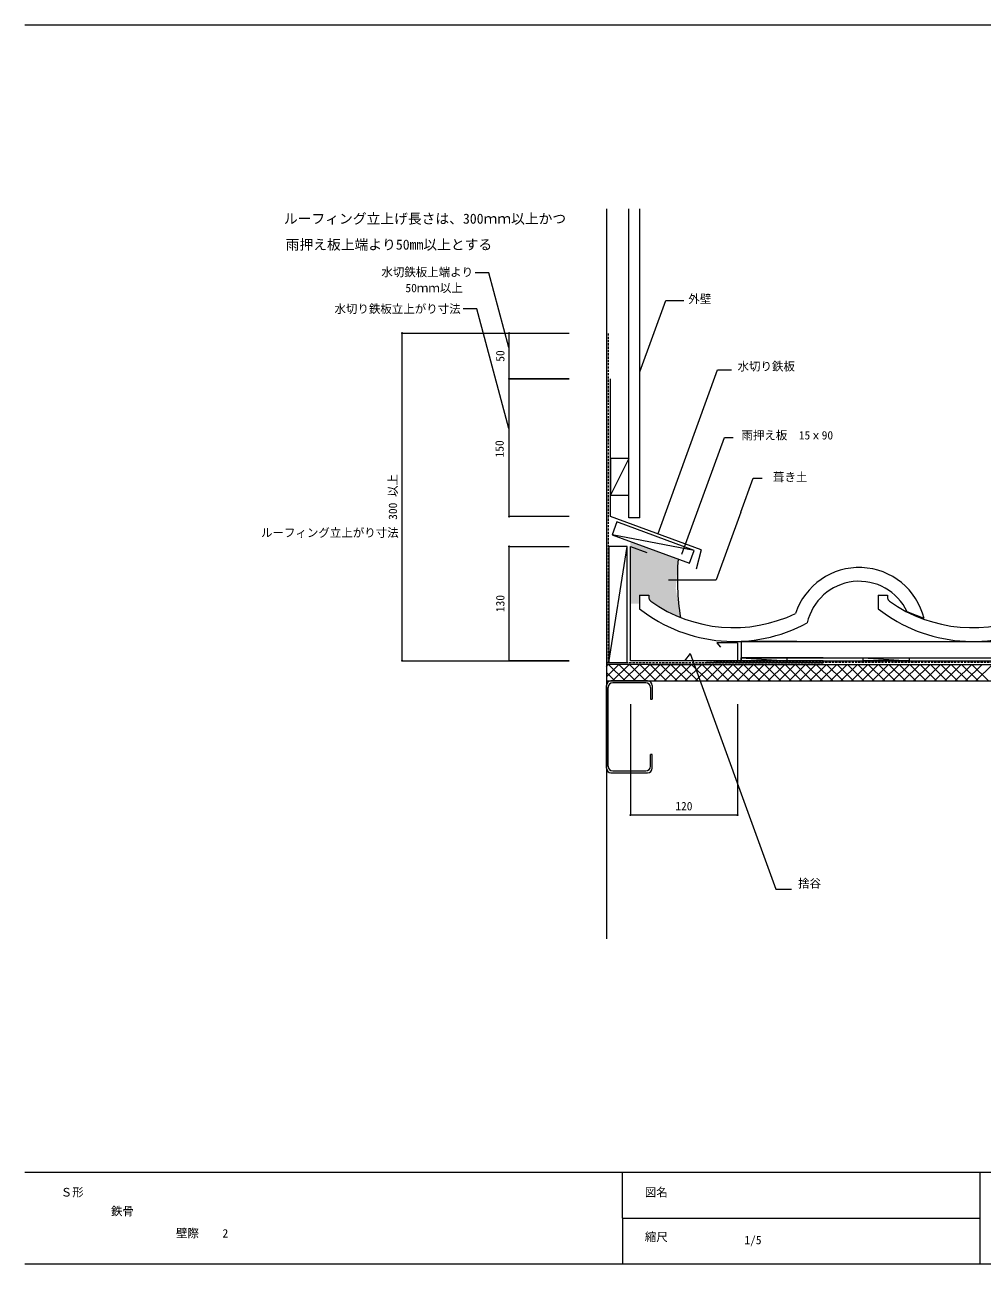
# Model space of a CAD drawing. Units: millimetres, scale not verified. Extents: x -1008 to 992, y -668 to 682.
# Drawn here: x -1008 to 35, y -668 to 682 of the extents above; entities that cross this region are included whole.
import ezdxf
from ezdxf.enums import TextEntityAlignment as Align

# ---------------------------------------------------------------- set-up
doc = ezdxf.new("R2010")
doc.units = ezdxf.units.MM
doc.header["$LTSCALE"] = 2
doc.header["$PDMODE"] = 32
doc.header["$PDSIZE"] = 1
doc.linetypes.add('DASHED1', pattern=[1.8, 1.2, -0.6])
for name, color, linetype, lineweight in [('0-1', 7, 'Continuous', 18), ('0-2', 7, 'Continuous', 18), ('0-3', 3, 'Continuous', 18), ('0-4_下地', 7, 'Continuous', 18), ('0-5', 7, 'Continuous', 18), ('0-6', 7, 'Continuous', 18), ('0-7', 7, 'Continuous', 18), ('1-0', 5, 'Continuous', 18)]:
    doc.layers.add(name, color=color, linetype=linetype, lineweight=lineweight)
doc.layers.add('1-1_ADD_LINE', color=8, linetype='Continuous')
doc.styles.add('ＭＳ ゴシック', font='')
doc.styles.get('ＭＳ ゴシック').set_extended_font_data('MS Gothic')

msp = doc.modelspace()

# ---------------------------------------------------------------- linework, layer by layer
at = {"layer": '0-1'}
for p, q in [((-338.15, 61.344), (-328.15, 61.344)), ((-338.15, 61.344), (-338.15, 46.344)), ((-328.15, 61.344), (-328.15, 58.131)), ((-78.15, 61.344), (-68.15, 61.344)), ((-78.15, 61.344), (-78.15, 46.344)), ((-68.15, 61.344), (-68.15, 58.131)), ((-28.15, 35.832), (-46.56, 43.109)), ((-28.15, 35.832), (-46.56, 43.109)), ((-235.064, 10.832), (679.864, 10.832)), ((-166.842, 10.832), (-227.567, 10.832)), ((-195, 10.832), (2.892, 10.832)), ((-138.171, -10.168), (-256.353, -10.168)), ((-231.613, -10.168), (679.864, -10.168)), ((-138.171, -7.168), (-227.567, -7.168)), ((-227.567, -7.168), (679.864, -7.168)), ((-138.171, -14.168), (-374.385, -14.168)), ((-325.479, -14.168), (679.864, -14.168))]:
    msp.add_line(p, q, dxfattribs=at)
for centre, radius, start, end in [((-98.942, 18.454), 72.894, 13.7919, 161.69852), ((-98.942, 18.454), 57.895, 25.20538, 167.51599), ((-318.345, 61.909), 10.508, 201.07587, 223.8392), ((-235.806, 181.344), 155.491, 234.57967, 295.79265), ((-58.345, 61.909), 10.508, 201.07587, 223.8392), ((24.194, 181.344), 155.491, 234.57967, 295.79265), ((-235.064, 178.208), 167.376, 231.98312, 298.39507), ((24.936, 178.208), 167.376, 231.98312, 298.39507)]:
    msp.add_arc(centre, radius, start, end, dxfattribs=at)
at = {"layer": '0-2'}
for p, q in [((-202.827, 10.832), (-227.567, 10.832)), ((-202.827, -7.168), (-227.567, -7.168)), ((-227.567, -7.168), (-177.567, -10.168)), ((-202.827, -10.168), (-227.567, -10.168)), ((-94.479, -7.168), (-44.479, -10.168)), ((-374.385, -27.633), (-360.92, -14.168)), ((-374.385, -16.32), (-372.233, -14.168)), ((-374.385, -23.019), (-365.236, -32.168)), ((-371.922, -14.168), (-353.922, -32.168)), ((-367.606, -32.168), (-349.606, -14.168)), ((-360.609, -14.168), (-342.609, -32.168)), ((-356.292, -32.168), (-338.292, -14.168)), ((-349.295, -14.168), (-331.295, -32.168)), ((-344.979, -32.168), (-326.979, -14.168)), ((-337.981, -14.168), (-319.981, -32.168)), ((-333.665, -32.168), (-315.665, -14.168)), ((-296.693, -14.168), (-333.567, -14.168)), ((-326.668, -14.168), (-308.668, -32.168)), ((-322.351, -32.168), (-304.351, -14.168)), ((-315.354, -14.168), (-297.354, -32.168)), ((-311.038, -32.168), (-293.038, -14.168)), ((-304.04, -14.168), (-286.04, -32.168)), ((-299.724, -32.168), (-281.724, -14.168)), ((-292.727, -14.168), (-274.727, -32.168)), ((-288.41, -32.168), (-270.41, -14.168)), ((-281.413, -14.168), (-263.413, -32.168)), ((-277.096, -32.168), (-259.096, -14.168)), ((-270.099, -14.168), (-252.099, -32.168)), ((-265.783, -32.168), (-247.783, -14.168)), ((-258.785, -14.168), (-240.785, -32.168)), ((-254.469, -32.168), (-236.469, -14.168)), ((-247.472, -14.168), (-229.472, -32.168)), ((-243.155, -32.168), (-225.155, -14.168)), ((-236.158, -14.168), (-218.158, -32.168)), ((-231.842, -32.168), (-213.842, -14.168)), ((-224.844, -14.168), (-206.844, -32.168)), ((-220.528, -32.168), (-202.528, -14.168)), ((-213.531, -14.168), (-195.531, -32.168)), ((-209.214, -32.168), (-191.214, -14.168)), ((-202.217, -14.168), (-184.217, -32.168)), ((-197.901, -32.168), (-179.9, -14.168)), ((-190.903, -14.168), (-172.903, -32.168)), ((-186.587, -32.168), (-168.587, -14.168)), ((-179.59, -14.168), (-161.59, -32.168)), ((-175.273, -32.168), (-157.273, -14.168)), ((-168.276, -14.168), (-150.276, -32.168)), ((-163.959, -32.168), (-145.959, -14.168)), ((-156.962, -14.168), (-138.962, -32.168)), ((-152.646, -32.168), (-134.646, -14.168)), ((-145.649, -14.168), (-127.649, -32.168)), ((-141.332, -32.168), (-123.332, -14.168)), ((-134.335, -14.168), (-116.335, -32.168)), ((-130.018, -32.168), (-112.018, -14.168)), ((-123.021, -14.168), (-105.021, -32.168)), ((-118.705, -32.168), (-100.705, -14.168)), ((-111.708, -14.168), (-93.708, -32.168)), ((-107.391, -32.168), (-89.391, -14.168)), ((-100.394, -14.168), (-82.394, -32.168)), ((-96.077, -32.168), (-78.077, -14.168)), ((-89.08, -14.168), (-71.08, -32.168)), ((-84.763, -32.168), (-66.763, -14.168)), ((-77.767, -14.168), (-59.767, -32.168)), ((-73.45, -32.168), (-55.45, -14.168)), ((-66.453, -14.168), (-48.453, -32.168)), ((-62.136, -32.168), (-44.136, -14.168)), ((-55.139, -14.168), (-37.139, -32.168)), ((-50.822, -32.168), (-32.822, -14.168)), ((-43.826, -14.168), (-25.826, -32.168)), ((-39.509, -32.168), (-21.509, -14.168)), ((-32.512, -14.168), (-14.512, -32.168)), ((-28.195, -32.168), (-10.195, -14.168)), ((-21.198, -14.168), (-3.198, -32.168)), ((-16.881, -32.168), (1.119, -14.168)), ((-9.884, -14.168), (8.116, -32.168)), ((-5.568, -32.168), (12.433, -14.168)), ((1.429, -14.168), (19.429, -32.168)), ((5.746, -32.168), (23.746, -14.168)), ((12.743, -14.168), (30.743, -32.168)), ((17.06, -32.168), (35.06, -14.168)), ((24.056, -14.168), (42.056, -32.168)), ((28.374, -32.168), (46.374, -14.168)), ((-374.385, -32.168), (679.864, -32.168))]:
    msp.add_line(p, q, dxfattribs=at)
at = {"layer": '0-2', "color": 3, "linetype": 'DASHED1'}
msp.add_line((-265.4, -11.845), (679.864, -11.845), dxfattribs=at)
at = {"layer": '0-2', "color": 3}
for p, q in [((-374.385, -127.168), (-374.385, -37.168)), ((-372.385, -125.168), (-372.385, -39.168)), ((-329.385, -32.168), (-369.385, -32.168)), ((-331.385, -34.168), (-367.385, -34.168)), ((-326.385, -39.168), (-326.385, -52.168)), ((-324.385, -37.168), (-324.385, -52.168)), ((-326.385, -52.168), (-324.385, -52.168)), ((-324.385, -112.168), (-326.385, -112.168)), ((-326.385, -125.168), (-326.385, -112.168)), ((-324.385, -127.168), (-324.385, -112.168)), ((-369.385, -132.168), (-329.385, -132.168)), ((-367.385, -130.168), (-331.385, -130.168))]:
    msp.add_line(p, q, dxfattribs=at)
at = {"layer": '0-2'}
for points in [[(-227.567, -10.168), (-227.567, -7.168), (-177.567, -7.168), (-177.567, -10.168)], [(-94.479, -10.168), (-94.479, -7.168), (-44.479, -7.168), (-44.479, -10.168)]]:
    msp.add_lwpolyline(points, close=True, dxfattribs=at)
at = {"layer": '0-2', "color": 3}
for centre, start, end in [((-369.385, -37.168), 90, 180), ((-367.385, -39.168), 90, 180), ((-331.385, -39.168), 0, 90), ((-329.385, -37.168), 0, 90), ((-369.385, -127.168), 180, 270), ((-367.385, -125.168), 180, 270), ((-331.385, -125.168), 270, 0), ((-329.385, -127.168), 270, 0)]:
    msp.add_arc(centre, 5, start, end, dxfattribs=at)
at = {"layer": '0-3'}
msp.add_arc((-34.522, 79.026), 262.503, 175.3054, 189.21054, dxfattribs=at)
at = {"layer": '0-3', "color": 1}
msp.add_arc((-34.522, 79.026), 262.503, 175.3054, 189.21054, dxfattribs=at)
at = {"layer": '0-4_下地'}
for q in [(-227.567, 10.832), (-166.329, 10.832)]:
    msp.add_line((-206.393, 10.832), q, dxfattribs=at)
at = {"layer": '0-5'}
for p, q in [((-374.385, 481.912), (-374.385, -312.98)), ((-363.035, 140.953), (-368.189, 126.866)), ((-278.514, 110.033), (-368.189, 126.866)), ((-368.189, 126.866), (-283.667, 95.946)), ((-227.567, 10.832), (-227.567, 0.771)), ((-227.567, 0.771), (-227.567, -10.168)), ((-371.513, -11.952), (-351.513, -11.952)), ((-231.613, -10.168), (-206.353, -10.168)), ((-227.567, -7.168), (-227.567, -10.168)), ((-206.353, -7.168), (-227.567, -7.168))]:
    msp.add_line(p, q, dxfattribs=at)
at = {"layer": '0-5', "color": 3, "linetype": 'DASHED1'}
for p, q in [((-372.117, -12.423), (-372.117, 346.744)), ((-138.171, -12.423), (-374.385, -12.423))]:
    msp.add_line(p, q, dxfattribs=at)
at = {"layer": '0-5', "color": 3}
for p, q in [((-348.15, 114.399), (-330.259, 107.854)), ((-348.15, -10.168), (-348.15, 114.399)), ((-271.231, 110.695), (-276.421, 89.465)), ((-231.513, 9.203), (-253.908, 9.203)), ((-253.908, 9.203), (-250.148, 4.43)), ((-231.513, 9.203), (-231.513, -10.168)), ((-231.513, -10.168), (-348.15, -10.168))]:
    msp.add_line(p, q, dxfattribs=at)
msp.add_lwpolyline([(-271.231, 110.695), (-369.771, 146.744), (-369.771, 213.537)], dxfattribs=at)
at = {"layer": '0-5'}
for points in [[(-283.667, 95.946), (-278.514, 110.033), (-363.035, 140.953)], [(-351.513, -11.952), (-351.513, 114.399), (-371.513, 114.399), (-371.513, -11.952), (-351.513, 114.399)]]:
    msp.add_lwpolyline(points, dxfattribs=at)
at = {"layer": '0-6'}
for p, q in [((-349.771, 145.477), (-349.771, 481.912)), ((-337.771, 145.477), (-337.771, 481.912)), ((-349.771, 210.115), (-369.771, 170.115)), ((-337.771, 145.477), (-349.771, 145.477))]:
    msp.add_line(p, q, dxfattribs=at)
msp.add_lwpolyline([(-349.771, 170.115), (-349.771, 210.115), (-369.771, 210.115), (-369.771, 170.115)], close=True, dxfattribs=at)
at = {"layer": '0-7'}
for p, q in [((-502.431, 412.166), (-517.328, 412.166)), ((-480.725, 331.159), (-502.431, 412.166)), ((-337.771, 304.408), (-309.481, 382.134)), ((-309.481, 382.134), (-290.063, 382.134)), ((-515.661, 373.142), (-530.45, 373.142)), ((-480.725, 242.759), (-515.661, 373.142)), ((-596.75, 346.744), (-415.045, 346.744)), ((-596.75, -10.168), (-596.75, 346.744)), ((-480.182, 346.744), (-415.045, 346.744)), ((-480.182, 296.744), (-480.182, 346.744)), ((-480.182, 146.744), (-480.182, 296.744)), ((-415.045, 296.744), (-480.182, 296.744)), ((-480.182, 296.744), (-415.045, 296.744)), ((-291.954, 106.052), (-245.777, 232.924)), ((-245.777, 232.924), (-236.232, 232.924)), ((-227.96, 151.762), (-214.488, 188.776)), ((-214.488, 188.776), (-204.559, 188.776)), ((-227.96, 151.762), (-254.795, 78.033)), ((-415.045, 146.744), (-480.182, 146.744)), ((-480.182, 114.399), (-415.045, 114.399)), ((-480.182, -10.168), (-480.182, 114.399)), ((-306.538, 78.033), (-254.795, 78.033)), ((-227.567, 10.832), (-227.567, -10.168)), ((-596.75, -10.168), (-415.045, -10.168)), ((-415.045, -10.168), (-480.182, -10.168)), ((-480.182, -10.168), (-415.045, -10.168)), ((-283.035, -2.176), (-289.067, -10.168)), ((-283.035, -2.176), (-189.509, -259.137)), ((-348.15, -57.383), (-348.15, -178.347)), ((-231.513, -57.383), (-231.513, -178.347)), ((-231.513, -178.347), (-348.15, -178.347)), ((-189.509, -259.137), (-172.471, -259.137))]:
    msp.add_line(p, q, dxfattribs=at)
at = {"layer": '0-7', "color": 3}
for p, q in [((-369.771, 213.537), (-369.771, 296.693)), ((-256.353, -10.168), (-231.613, -10.168))]:
    msp.add_line(p, q, dxfattribs=at)
at = {"layer": '0-7'}
msp.add_lwpolyline([(-318.074, 128.254), (-253.086, 306.81), (-237.899, 306.81)], dxfattribs=at)
for p in [(-596.75, 346.744), (-480.182, 346.744), (-480.182, 296.744), (-480.182, 146.744), (-480.182, 114.399), (-596.75, -10.168), (-480.182, -10.168), (-348.15, -178.347), (-231.513, -178.347)]:
    msp.add_point(p, dxfattribs=at)
at = {"layer": '1-0'}
for p, q in [((-1008.108, 682.5), (991.892, 682.5)), ((991.892, -567.5), (-1008.108, -567.5)), ((-356.757, -617.5), (-356.757, -567.5)), ((32.432, -567.5), (32.432, -667.5)), ((-356.757, -617.5), (32.432, -617.5)), ((-356.757, -617.5), (-356.757, -667.5))]:
    msp.add_line(p, q, dxfattribs=at)
msp.add_lwpolyline([(991.892, -667.5), (-417.554, -667.5), (-1008.108, -667.5)], dxfattribs=at)
at = {"layer": '1-1_ADD_LINE'}
for points in [[(-348.15, 119.536), (-348.15, 52.024), (-338.15, 52.024)], [(-348.15, 119.536), (-338.15, 52.024), (-338.15, 61.344)], [(-348.15, 119.536), (-338.15, 61.344), (-328.15, 61.344)], [(-348.15, 119.536), (-328.15, 61.344), (-296.144, 100.511)], [(-296.144, 100.511), (-328.15, 61.344), (-328.15, 58.131)], [(-296.144, 100.511), (-328.15, 58.131), (-327.275, 56.314)], [(-296.144, 100.511), (-327.275, 56.314), (-326.532, 55.287)], [(-296.144, 100.511), (-326.532, 55.287), (-325.924, 54.631)], [(-296.144, 100.511), (-325.924, 54.631), (-324.346, 53.516)], [(-296.144, 100.511), (-324.346, 53.516), (-322.139, 51.987)], [(-296.144, 100.511), (-322.139, 51.987), (-319.429, 50.26)], [(-296.144, 100.511), (-319.429, 50.26), (-317.266, 48.905)], [(-296.144, 100.511), (-317.266, 48.905), (-312.945, 46.335)], [(-296.144, 100.511), (-312.945, 46.335), (-310.015, 44.711)], [(-296.144, 100.511), (-310.015, 44.711), (-305.142, 42.158)], [(-305.142, 42.158), (-298.764, 68.608), (-296.144, 100.511)], [(-305.142, 42.158), (-293.641, 37.009), (-298.764, 68.608)], [(-305.142, 42.158), (-301.023, 40.186), (-296.527, 38.184)], [(-305.142, 42.158), (-296.527, 38.184), (-293.641, 37.009)]]:
    msp.add_solid(points, dxfattribs=at)

# ---------------------------------------------------------------- texts
at = {"layer": '0-2', "style": 'ＭＳ ゴシック'}
for s, p in [('水切り鉄板立上がり寸法', (-670.645, 365.69)), ('葺き土', (-192.772, 182.517)), ('ルーフィング立上がり寸法', (-750.658, 121.878))]:
    msp.add_text(s, height=9.164, dxfattribs=at).set_placement(p, align=Align.BOTTOM_LEFT)
at = {"layer": '0-7', "style": 'ＭＳ ゴシック'}
for s, height, p in [('ルーフィング立上げ長さは、300ｍｍ以上かつ', 11, (-725.683, 462.531)), ('雨押え板上端より50mm以上とする', 11, (-723.75, 434.295)), ('水切鉄板上端より', 9.164, (-619.539, 405.745)), ('50ｍｍ以上', 9.164, (-593.296, 388.48)), ('外壁', 9.164, (-285.01, 376.485)), ('水切り鉄板', 9.164, (-231.372, 303.09)), ('雨押え板\u300015ｘ90', 9.164, (-227.188, 228.043)), ('120', 9.164, (-299.206, -175.847)), ('捨谷', 9.164, (-165.454, -260.109)), ('鉄骨', 9.164, (-914.111, -617.118)), ('壁際', 9.164, (-843.282, -641.199)), ('2', 9.164, (-792.677, -641.199)), ('1/5', 9.164, (-223.943, -648.537))]:
    msp.add_text(s, height=height, dxfattribs=at).set_placement(p, align=Align.BOTTOM_LEFT)
for s, p in [('50', (-482.682, 315.494)), ('150', (-483.466, 211.226)), ('300 以上', (-599.705, 143.288)), ('130', (-482.682, 42.74))]:
    msp.add_text(s, height=9.164, rotation=90, dxfattribs=at).set_placement(p, align=Align.BOTTOM_LEFT)
at = {"layer": '1-0', "color": 7, "style": 'ＭＳ ゴシック'}
for s, p in [('Ｓ形', (-968.919, -596.554)), ('図名', (-332.432, -596.554)), ('縮尺', (-332.432, -645.203))]:
    msp.add_text(s, height=9.164, dxfattribs=at).set_placement(p, align=Align.BOTTOM_LEFT)

doc.saveas('drawing.dxf')
